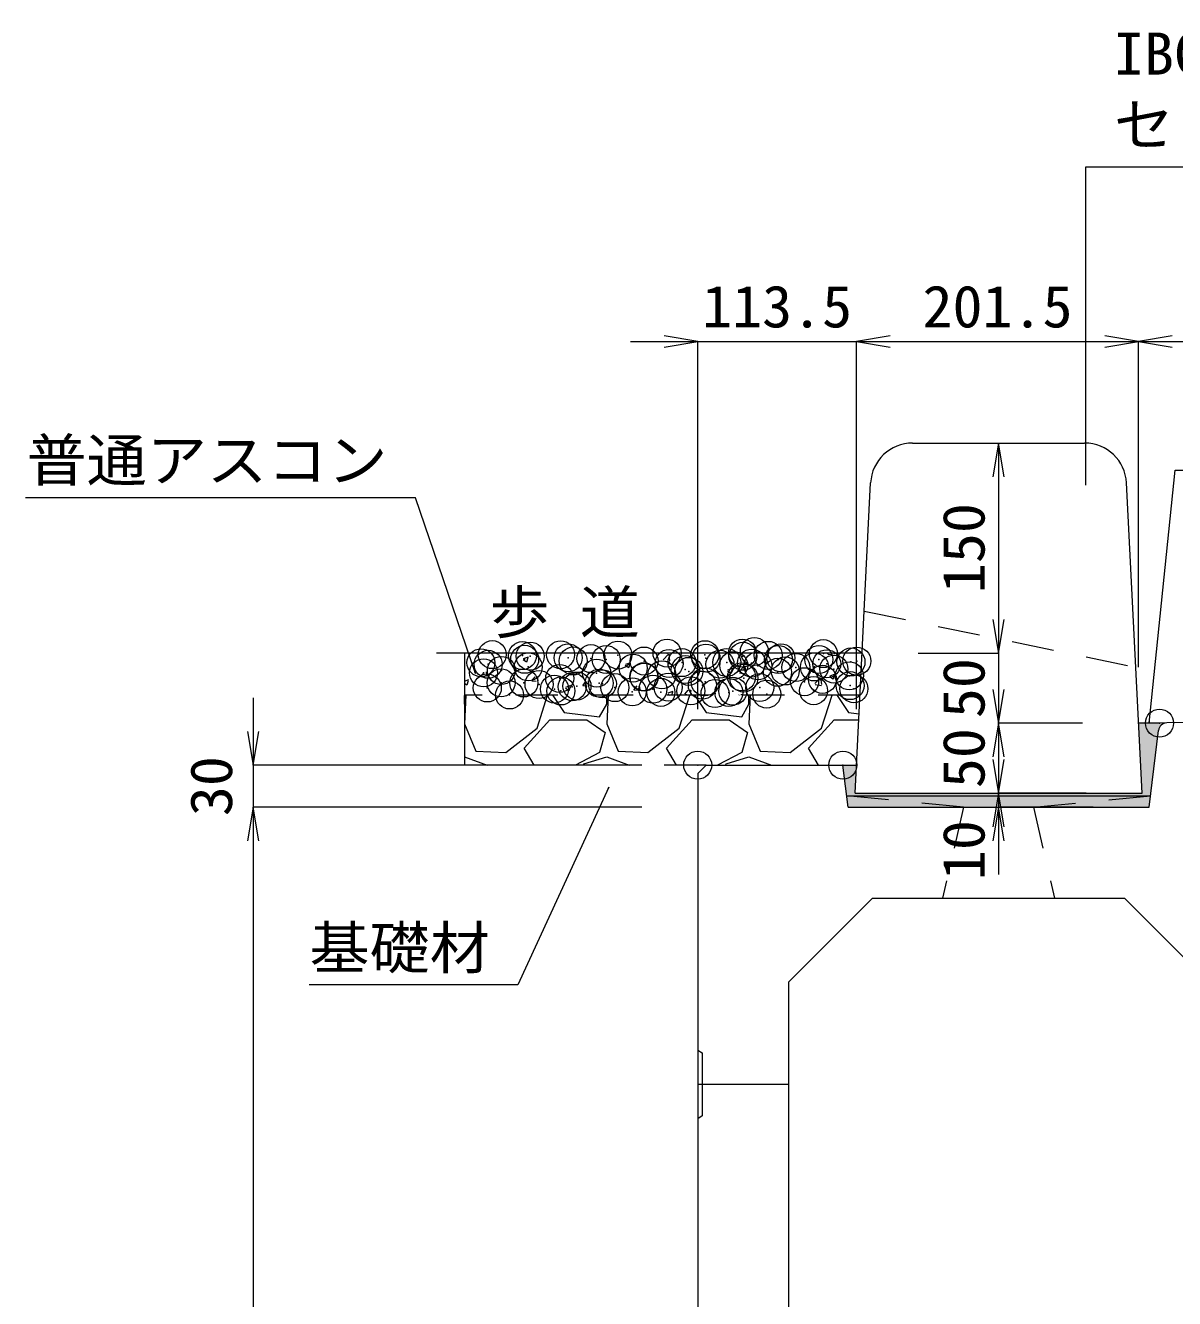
# Model space of a CAD drawing. Units: millimetres at full size. Extents: x 164402 to 209100, y 872507 to 885397.
# Drawn here: x 175581 to 176402, y 876096 to 877005 of the extents above; entities that cross this region are included whole.
import ezdxf
from ezdxf.enums import TextEntityAlignment as Align

# ---------------------------------------------------------------- set-up
doc = ezdxf.new("R2010")
doc.units = ezdxf.units.MM
doc.header["$LTSCALE"] = 40
doc.header["$PDMODE"] = 32
doc.header["$PDSIZE"] = 20
doc.linetypes.add('USER1', pattern=[1.35, 0.75, -0.6])
for name, color, linetype, lineweight in [('0_2', 7, 'Continuous', 13), ('ハッチング', 7, 'Continuous', 5), ('作業エリア', 11, 'Continuous', 13), ('寸法線', 7, 'Continuous', 13), ('排水孔', 7, 'USER1', 9), ('本体', 2, 'Continuous', 13), ('補助線', 8, 'Continuous', 13)]:
    doc.layers.add(name, color=color, linetype=linetype, lineweight=lineweight)
doc.styles.add('ＭＳ 明朝', font='')
doc.styles.get('ＭＳ 明朝').set_extended_font_data('MS Mincho')

# ---------------------------------------------------------------- blocks, each defined once
blk = doc.blocks.new('open_arrow')
at = {"color": 0, "linetype": 'Continuous', "lineweight": -2}
blk.add_lwpolyline([(7.5, 1.25), (0, 0), (7.5, -1.25)], dxfattribs=at)
blk = doc.blocks.new('filled_arrow')
at = {"color": 0, "linetype": 'Continuous', "lineweight": -2}
blk.add_solid([(7.5, 1.25), (0, 0), (7.5, -1.25)], dxfattribs=at)

msp = doc.modelspace()

# ---------------------------------------------------------------- hatches: boundary and pattern name
at = {"layer": 'ハッチング'}
msp.add_hatch(color=8, dxfattribs=at).paths.add_polyline_path([(176383.74, 876447.29), (176390.6, 876502.13, -0.37254), (176396.43, 876507.39), (176391.24, 876507.29), (176376.24, 876507.29), (176378.74, 876457.29), (176173.74, 876457.29), (176174.74, 876477.29), (176164.99, 876477.29), (176165.65, 876472.03), (176168.74, 876447.29)])

# ---------------------------------------------------------------- linework, layer by layer
at = {"layer": '0_2'}
for p, q in [((176178.74, 876557.29), (175874.64, 876557.29)), ((176391.24, 876507.29), (176376.24, 876507.29)), ((176396.43, 876507.39), (176391.24, 876507.29)), ((176164.99, 876477.29), (176174.74, 876477.29))]:
    msp.add_line(p, q, dxfattribs=at)
at = {"layer": '0_2', "linetype": 'USER1', "lineweight": 5}
for p, q in [((176177.24, 876527.29), (175894.64, 876527.29)), ((176067.24, 876477.29), (175894.64, 876477.29))]:
    msp.add_line(p, q, dxfattribs=at)
at = {"layer": 'ハッチング'}
for p, q in [((175936.82, 876553.37), (175940.37, 876554.73)), ((175939.13, 876551), (175940.16, 876554.06)), ((176036.47, 876552.37), (176040.43, 876556.5)), ((176041.42, 876551.72), (176040.86, 876556.55)), ((176154.3, 876556.53), (176155.02, 876557.38)), ((176154.3, 876556.51), (176157.34, 876556.25)), ((176158.95, 876556.55), (176158.8, 876557.37)), ((175936.52, 876552.73), (175939.05, 876551.02)), ((176009.53, 876548.66), (176012.06, 876546.95)), ((176009.82, 876549.3), (176013.38, 876550.67)), ((176012.13, 876546.93), (176013.16, 876550)), ((176036.79, 876551.69), (176041.31, 876550.99)), ((176082.54, 876544.59), (176085.06, 876542.88)), ((176082.83, 876545.23), (176086.38, 876546.6)), ((176085.14, 876542.86), (176086.17, 876545.93)), ((176090.69, 876543.96), (176094.64, 876548.09)), ((176095.64, 876543.31), (176095.08, 876548.14)), ((175894.64, 876537.18), (175897.69, 876538.35)), ((175894.64, 876535.8), (175896.37, 876534.64)), ((175896.44, 876534.61), (175897.47, 876537.68)), ((175906.29, 876540.63), (175908.74, 876543.55)), ((175906.29, 876540.62), (175909.33, 876540.35)), ((175910.94, 876540.65), (175910.35, 876543.83)), ((175942.73, 876537.44), (175945.18, 876540.36)), ((175942.73, 876537.43), (175945.76, 876537.16)), ((175947.38, 876537.46), (175946.79, 876540.65)), ((175979.16, 876534.26), (175981.61, 876537.18)), ((175983.81, 876534.27), (175983.23, 876537.46)), ((176091.01, 876543.29), (176095.52, 876542.59)), ((176144.9, 876535.56), (176148.86, 876539.68)), ((176149.85, 876534.91), (176149.29, 876539.73)), ((176155.54, 876540.52), (176158.07, 876538.82)), ((176155.83, 876541.16), (176159.39, 876542.53)), ((176158.14, 876538.79), (176159.17, 876541.86)), ((175894.67, 876526.99), (175894.64, 876527.01)), ((175895.65, 876527.29), (175894.67, 876506.67)), ((175894.67, 876520.9), (175894.67, 876526.99)), ((175946.48, 876503.62), (175954.05, 876527.29)), ((175957.95, 876527.29), (175957.66, 876526.99)), ((175957.66, 876526.99), (175965.79, 876514.8)), ((175966.85, 876532.27), (175969.37, 876530.57)), ((175967.14, 876532.92), (175970.7, 876534.28)), ((175969.45, 876530.54), (175970.48, 876533.61)), ((175979.16, 876534.24), (175982.2, 876533.98)), ((175996.27, 876526.99), (175995.93, 876527.29)), ((175997.25, 876527.29), (175996.27, 876506.67)), ((175996.27, 876520.9), (175996.27, 876526.99)), ((176015.6, 876531.07), (176018.05, 876533.99)), ((176015.6, 876531.05), (176018.64, 876530.79)), ((176020.25, 876531.09), (176019.66, 876534.27)), ((176039.85, 876528.2), (176041.21, 876527.29)), ((176040.14, 876528.85), (176043.7, 876530.21)), ((176042.73, 876527.29), (176043.48, 876529.54)), ((176048.08, 876503.62), (176055.65, 876527.29)), ((176052.04, 876527.88), (176054.49, 876530.8)), ((176052.04, 876527.87), (176055.07, 876527.6)), ((176056.69, 876527.9), (176056.1, 876531.08)), ((176059.55, 876527.29), (176059.26, 876526.99)), ((176059.26, 876526.99), (176067.39, 876514.8)), ((176090.65, 876527.29), (176090.92, 876527.61)), ((176092.65, 876527.29), (176092.54, 876527.89)), ((176097.87, 876526.99), (176097.53, 876527.29)), ((176098.85, 876527.29), (176097.87, 876506.67)), ((176097.87, 876520.9), (176097.87, 876526.99)), ((176145.22, 876534.88), (176149.74, 876534.18)), ((176149.68, 876503.62), (176157.25, 876527.29)), ((176161.15, 876527.29), (176160.86, 876526.99)), ((176160.86, 876526.99), (176168.99, 876514.8)), ((175894.64, 876520.85), (175894.67, 876520.9)), ((175991.19, 876511.75), (175996.27, 876520.9)), ((176092.79, 876511.75), (176097.87, 876520.9)), ((175937.34, 876489.4), (175955.63, 876509.72)), ((175955.63, 876509.72), (175982.04, 876509.72)), ((175965.79, 876514.8), (175991.19, 876511.75)), ((175982.04, 876509.72), (175995.25, 876500.58)), ((176038.94, 876489.4), (176057.23, 876509.72)), ((176057.23, 876509.72), (176083.64, 876509.72)), ((176067.39, 876514.8), (176092.79, 876511.75)), ((176083.64, 876509.72), (176096.85, 876500.58)), ((176140.54, 876489.4), (176158.83, 876509.72)), ((176158.83, 876509.72), (176176.37, 876509.72)), ((176168.99, 876514.8), (176176.57, 876513.89)), ((175894.67, 876506.67), (175902.79, 876487.37)), ((175924.13, 876486.35), (175946.48, 876503.62)), ((175995.25, 876500.58), (175991.19, 876486.35)), ((175996.27, 876506.67), (176004.39, 876487.37)), ((176025.73, 876486.35), (176048.08, 876503.62)), ((176096.85, 876500.58), (176092.79, 876486.35)), ((176097.87, 876506.67), (176105.99, 876487.37)), ((176127.33, 876486.35), (176149.68, 876503.62)), ((175894.64, 876483.3), (175894.67, 876483.3)), ((175894.67, 876483.3), (175910.71, 876477.29)), ((175902.79, 876487.37), (175924.13, 876486.35)), ((175944.41, 876477.29), (175937.34, 876489.4)), ((175991.19, 876486.35), (175973.88, 876477.29)), ((175980.01, 876478.22), (175996.27, 876483.3)), ((175996.27, 876483.3), (176012.31, 876477.29)), ((176004.39, 876487.37), (176025.73, 876486.35)), ((176046.01, 876477.29), (176038.94, 876489.4)), ((176092.79, 876486.35), (176075.48, 876477.29)), ((176081.61, 876478.22), (176097.87, 876483.3)), ((176097.87, 876483.3), (176113.91, 876477.29)), ((176105.99, 876487.37), (176127.33, 876486.35)), ((176147.61, 876477.29), (176140.54, 876489.4)), ((175979.61, 876477.29), (175980.01, 876478.22)), ((176081.21, 876477.29), (176081.61, 876478.22))]:
    msp.add_line(p, q, dxfattribs=at)
for p in [(175914.47, 876556.21), (175936, 876555.48), (175937.62, 876552.87), (175941.59, 876555.06), (175963.28, 876556.12), (175968.71, 876553.92), (175985, 876553.33), (175995.83, 876552.77), (176004.24, 876555.87), (176039.35, 876557.3), (176066.47, 876556.16), (176067.17, 876553.65), (176093.26, 876557.23), (176093.59, 876555.01), (176111.65, 876555.69), (176118.95, 876552.69), (176120.71, 876553.87), (176147.83, 876552.72), (176151.04, 876556.92), (175906.37, 876550.4), (175908.24, 876543.23), (175911.54, 876549.29), (175920.96, 876544.9), (175940.2, 876547.44), (175972.28, 876551.66), (176015.13, 876546.59), (176022.95, 876551.63), (176040.79, 876549.85), (176050.06, 876550.48), (176052.4, 876545.52), (176054.91, 876544.26), (176077.18, 876549.33), (176082.03, 876550.6), (176087, 876548.49), (176099.71, 876550.16), (176104.3, 876548.19), (176118.3, 876543.57), (176123.83, 876544.53), (176131.42, 876547.04), (176144.68, 876547.38), (176153.45, 876549.62), (176158.54, 876545.9), (176170.77, 876550.96), (176174.94, 876551.58), (175920.77, 876536.07), (175937, 876535.96), (175947.89, 876534.92), (175962.66, 876539.21), (175989.05, 876543.02), (175990.87, 876535.83), (175993.15, 876535.34), (176022.78, 876540.43), (176022.96, 876540.05), (176035.67, 876541.73), (176064.58, 876534.36), (176066.56, 876536.74), (176092.64, 876540.32), (176094.2, 876539.45), (176137.67, 876536.88), (176150.39, 876538.56), (176169.63, 876541.09), (175910.92, 876532.38), (175926.83, 876527.4), (175958.92, 876531.62), (175963.53, 876530.26), (175971.63, 876533.3), (175975.01, 876533.77), (176002.13, 876532.63), (176014.51, 876529.68), (176029.25, 876531.48), (176034.95, 876529.28), (176040.17, 876532.93), (176056.37, 876530.34), (176073.63, 876528.45), (176083.48, 876529.19), (176086.35, 876530.12), (176105.59, 876532.66), (176110.6, 876528.04), (176144.07, 876530.47), (176170.15, 876534.05), (176172.85, 876531.84)]:
    msp.add_point(p, dxfattribs=at)
at = {"layer": '作業エリア'}
for p in [(176391.24, 876507.29), (176061.24, 876477.29), (176164.99, 876477.29)]:
    msp.add_point(p, dxfattribs=at)
at = {"layer": '寸法線'}
for p, q in [((176013.24, 876779.86), (176222.74, 876779.86)), ((176061.24, 876517.29), (176061.24, 876779.86)), ((176174.74, 876779.86), (176376.24, 876779.86)), ((176174.74, 876517.29), (176174.74, 876779.86)), ((176174.74, 876517.29), (176174.74, 876779.86)), ((176376.24, 876779.86), (176491.24, 876779.86)), ((176376.24, 876547.29), (176376.24, 876779.86)), ((176376.24, 876547.29), (176376.24, 876779.86)), ((176276.24, 876707.28), (176276.24, 876557.29)), ((176276.24, 876707.28), (176316.24, 876707.28)), ((176276.24, 876605.29), (176276.24, 876459.29)), ((176218.74, 876557.29), (176276.24, 876557.29)), ((176218.74, 876557.29), (176276.24, 876557.29)), ((176276.24, 876555.29), (176276.24, 876409.29)), ((175743.56, 876525.29), (175743.56, 876399.29)), ((176336.24, 876507.29), (176276.24, 876507.29)), ((176336.24, 876507.29), (176276.24, 876507.29)), ((176276.24, 876505.29), (176276.24, 876399.29)), ((176021.24, 876477.29), (175743.56, 876477.29)), ((176338.74, 876457.29), (176276.24, 876457.29)), ((176338.74, 876457.29), (176276.24, 876457.29)), ((175743.56, 876447.29), (175743.56, 875407.29)), ((176021.24, 876447.29), (175743.56, 876447.29)), ((176021.24, 876447.29), (175743.56, 876447.29)), ((176343.74, 876447.29), (176276.24, 876447.29))]:
    msp.add_line(p, q, dxfattribs=at)
at = {"layer": '寸法線', "lineweight": 9}
msp.add_lwpolyline([(176338.63, 876677.28), (176338.63, 876904.51), (177025.48, 876904.51)], dxfattribs=at)
at = {"layer": '寸法線'}
for points in [[(176383.74, 876507.29), (176402.39, 876687.89), (176593.99, 876687.89)], [(175902.38, 876542.74), (175859.6, 876668.2), (175580.91, 876668.2)], [(175997.7, 876461.48), (175932.81, 876320.4), (175783.55, 876320.4)]]:
    msp.add_lwpolyline(points, dxfattribs=at)
at = {"layer": '排水孔'}
for p, q in [((176251.24, 876447.29), (176167.74, 876455.29)), ((176301.24, 876447.29), (176384.74, 876455.29)), ((176251.24, 876447.29), (176236.24, 876382.29)), ((176301.24, 876447.29), (176316.24, 876382.29))]:
    msp.add_line(p, q, dxfattribs=at)
at = {"layer": '本体', "lineweight": 20}
for p, q in [((176214.78, 876707.28), (176337.71, 876707.28)), ((176173.74, 876457.29), (176184.82, 876678.78)), ((176378.74, 876457.29), (176367.67, 876678.78)), ((176061.24, 876471.29), (176061.24, 875417.29)), ((176173.74, 876457.29), (176378.74, 876457.29))]:
    msp.add_line(p, q, dxfattribs=at)
at = {"layer": '本体', "color": 7, "linetype": 'USER1', "lineweight": 9}
msp.add_line((176180.24, 876587.29), (176374.24, 876547.29), dxfattribs=at)
at = {"layer": '本体'}
for p, q in [((176444.74, 876508.36), (176396.43, 876507.39)), ((176383.74, 876447.29), (176390.6, 876502.13)), ((176067.24, 876477.29), (176061.24, 876471.29)), ((176067.24, 876477.29), (176164.99, 876477.29)), ((176168.74, 876447.29), (176164.99, 876477.29)), ((176168.74, 876447.29), (176383.74, 876447.29)), ((176126.24, 876322.29), (176186.24, 876382.29)), ((176186.24, 876382.29), (176366.24, 876382.29)), ((176366.24, 876382.29), (176426.24, 876322.29)), ((176126.24, 876322.29), (176126.24, 875552.81))]:
    msp.add_line(p, q, dxfattribs=at)
at = {"layer": '本体', "lineweight": 9}
for p, q in [((176167.74, 876455.29), (176384.74, 876455.29)), ((176061.24, 876273.79), (176064.44, 876271.79)), ((176064.44, 876271.79), (176064.44, 876226.79)), ((176064.44, 876226.79), (176061.24, 876224.79))]:
    msp.add_line(p, q, dxfattribs=at)
at = {"layer": '本体', "lineweight": 20}
for centre, start, end in [((176214.78, 876677.28), 90, 177.13789), ((176337.71, 876677.28), 2.8627, 90)]:
    msp.add_arc(centre, 30, start, end, dxfattribs=at)
at = {"layer": '本体'}
msp.add_arc((176396.55, 876501.39), 6, 91.14576, 172.87498, dxfattribs=at)
at = {"layer": '補助線'}
for p, q in [((175894.64, 876557.29), (175894.64, 876477.29)), ((176126.24, 876249.29), (176061.24, 876249.29))]:
    msp.add_line(p, q, dxfattribs=at)
msp.add_point((176101.74, 876558.48), dxfattribs=at)

# ---------------------------------------------------------------- block references
at = {"layer": '寸法線'}
for p, xscale, yscale, rotation in [((176061.24, 876779.86), 3.2, 3.2, 180), ((176376.24, 876779.86), 3.2, 3.2, 180), ((176276.24, 876707.28), 3.2, 3.2, 270), ((176276.24, 876557.29), 3.2, 3.2, 90), ((176276.24, 876557.29), 3.2, 3.2, 90), ((175902.38, 876542.74), 0.16, 0.16, 108.8), ((176276.24, 876507.29), 3.2, 3.2, 90), ((176383.74, 876507.29), 0.16, 0.16, 84.1), ((175743.56, 876477.29), 3.2, 3.2, 90), ((176276.24, 876507.29), 3.2, 3.2, 270), ((176276.24, 876457.29), 3.2, 3.2, 90), ((175997.7, 876461.48), 0.16, 0.16, 245.3), ((176276.24, 876457.29), 3.2, 3.2, 270), ((175743.56, 876447.29), 3.2, 3.2, 270), ((175743.56, 876447.29), 3.2, 3.2, 270), ((176276.24, 876447.29), 3.2, 3.2, 270)]:
    msp.add_blockref('open_arrow', p, dxfattribs=dict(at, xscale=xscale, yscale=yscale, rotation=rotation))
at = {"layer": '寸法線', "xscale": 3.2, "yscale": 3.2}
for p in [(176174.74, 876779.86), (176174.74, 876779.86), (176376.24, 876779.86)]:
    msp.add_blockref('open_arrow', p, dxfattribs=at)
at = {"layer": '寸法線', "lineweight": 9, "xscale": 0.133, "yscale": 0.133, "rotation": 90}
msp.add_blockref('filled_arrow', (176338.63, 876677.28), dxfattribs=at)

# ---------------------------------------------------------------- texts
at = {"layer": '0_2', "style": 'ＭＳ 明朝', "width": 1.05}
msp.add_text('歩 道', height=30.02, dxfattribs=at).set_placement((175912.53, 876562.48), align=Align.BOTTOM_LEFT)
at = {"layer": '寸法線', "style": 'ＭＳ 明朝', "width": 1.05}
for s, p in [('IBC排水側溝\u3000歩車道境界ブロック', (176358.63, 876961.39)), ('セミフラットＢⅢ型 基本', (176358.63, 876910.54))]:
    msp.add_text(s, height=30.02, dxfattribs=at).set_placement(p, align=Align.BOTTOM_LEFT)
for s, p in [('113.5', (176117.99, 876804.86)), ('201.5', (176275.49, 876804.86))]:
    msp.add_text(s, height=30.02, dxfattribs=at).set_placement(p, align=Align.MIDDLE_CENTER)
for s, p in [('普通アスコン', (175839.6, 876710.03)), ('基礎材', (175912.81, 876361.89))]:
    msp.add_text(s, height=30.02, dxfattribs=at).set_placement(p, align=Align.TOP_RIGHT)
for s, p in [('150', (176251.24, 876632.28)), ('50', (176251.24, 876532.29)), ('50', (176251.24, 876482.29)), ('30', (175713.56, 876462.29)), ('10', (176251.24, 876416.61))]:
    msp.add_text(s, height=30.02, rotation=90, dxfattribs=at).set_placement(p, align=Align.MIDDLE_CENTER)

doc.saveas('drawing.dxf')
